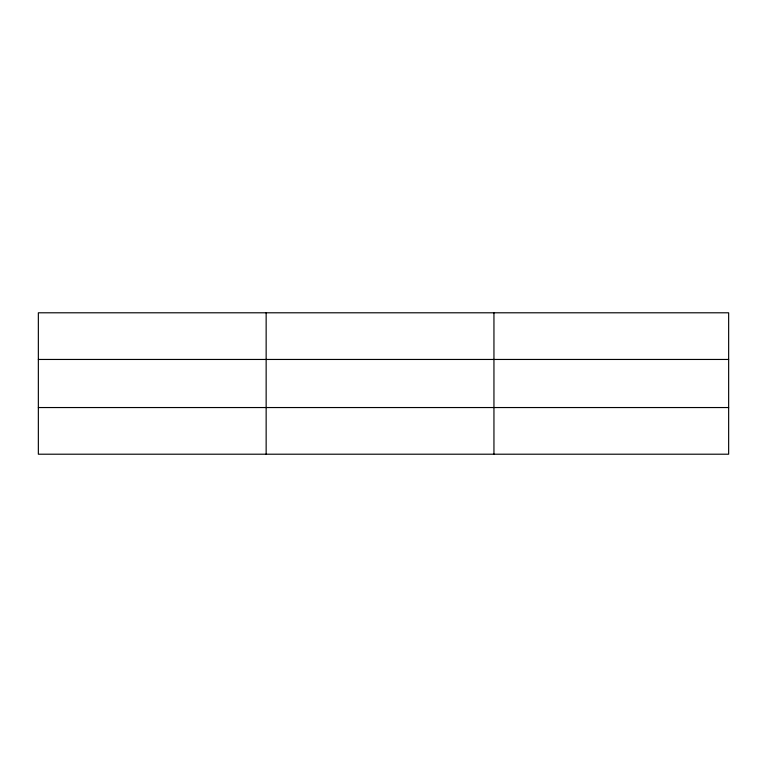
<?xml version="1.0" encoding="UTF-8"?>
<svg xmlns="http://www.w3.org/2000/svg" width="767" height="767" viewBox="0 0 767 767"><rect width="100%" height="100%" fill="white"/><g stroke="black" fill="none" stroke-linecap="round" stroke-linejoin="round"><path stroke-width="1.15" d="M266.149 312.792L266.149 454.208M493.948 312.792L493.948 454.208M728.65 359.455L728.65 312.792L38.35 312.792L38.35 454.208L728.65 454.208L728.65 359.455L38.35 359.455M38.35 407.545L728.65 407.545"/></g></svg>
